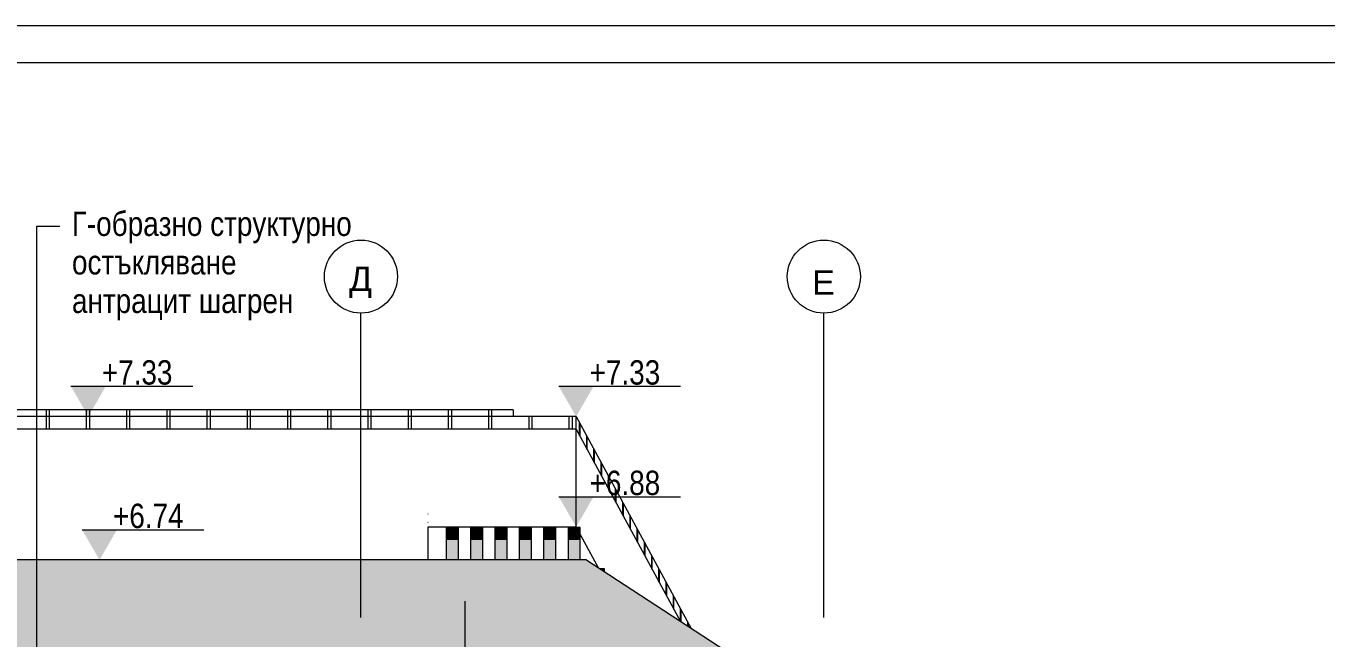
# Model space of a CAD drawing. Header units: centimetres. Extents: x 0 to 25250, y 0 to 2250.
# Drawn here: x 23921 to 24454, y 1999 to 2250 of the extents above; entities that cross this region are included whole.
import ezdxf

# ---------------------------------------------------------------- set-up
doc = ezdxf.new("R2010")
doc.units = ezdxf.units.CM
doc.linetypes.add('24-View-2$0$Dash dot', pattern=[79.375, 31.75, -23.8125, 0, -23.8125])
for name, color, linetype, lineweight in [('A-ANNO-NOTE', 7, 'Continuous', 9), ('A-GLAZ-CWMG', 7, 'Continuous', 9), ('A-ROOF', 7, 'Continuous', 9), ('A-ROOF-PATT', 7, 'Continuous', 9), ('G-ANNO-DIMS', 7, 'Continuous', 9), ('G-ANNO-TEXT', 7, 'Continuous', 9), ('G-ANNO-TTLB', 7, 'Continuous', 9), ('S-GRID', 7, 'Continuous', 9), ('S-GRID-IDEN', 7, 'Continuous', 9)]:
    doc.layers.add(name, color=color, linetype=linetype, lineweight=lineweight)
doc.styles.add('24-View-2$0$Arial', font='arial.ttf', dxfattribs={"height": 10})
doc.styles.add('24-View-2$0$Arial Narrow', font='ARIALN.TTF', dxfattribs={"height": 10})
doc.styles.add('24-View-2$0$Arial Narrow_2', font='ARIALN.TTF', dxfattribs={"height": 10})
pattern_1 = [(0, (24308.716, 1956.557), (16.51, 30.709), [0.8382, -15.672]), (90, (24292.206, 1956.557), (-16.51, 30.709), [30.709, 0]), (90, (24293.476, 1956.557), (-16.51, 30.709), [30.709, 0])]

# ---------------------------------------------------------------- blocks, each defined once
blk = doc.blocks.new('TEC_ОФИЦИАЛНА РАМКА - TEC_ОФИЦИАЛНА РАМКА-2548457-СГРАДА ТИП III - ФАСАДИ')
at = {"layer": 'G-ANNO-TTLB'}
for p, q in [((41.621, 40.554), (-48.379, 40.554)), ((-46.129, 40.254), (41.321, 40.254))]:
    blk.add_line(p, q, dxfattribs=at)
blk = doc.blocks.new('Rectangular Mullion - TEC_LAMEL-1913003-ИЗТОК')
at = {"layer": 'A-GLAZ-CWMG', "true_color": 0xcfc6ba}
blk.add_hatch(color=9, dxfattribs=at).paths.add_polyline_path([(-134.1, 669.15), (-134.1, 670.55), (-136.24, 670.55)])
at = {"layer": 'A-GLAZ-CWMG'}
for p, q in [((-134.1, 670.55), (-136.24, 670.55)), ((-134.1, 669.15), (-134.1, 670.55))]:
    blk.add_line(p, q, dxfattribs=at)
blk = doc.blocks.new('Rectangular Mullion - TEC_LAMEL-2472032-ИЗТОК')
at = {"layer": 'A-GLAZ-CWMG', "true_color": 0xcfc6ba}
for points in [[(-145.9, 682.7), (-144.1, 682.7), (-144.1, 687.44), (-149.1, 687.44), (-149.1, 682.7)], [(-144.1, 674.15), (-144.1, 682.7), (-149.1, 682.7), (-149.1, 674.15)]]:
    blk.add_hatch(color=9, dxfattribs=at).paths.add_polyline_path(points)
at = {"layer": 'A-GLAZ-CWMG'}
for p, q in [((-144.1, 687.44), (-149.1, 687.44)), ((-149.1, 687.44), (-149.1, 682.7)), ((-144.1, 682.7), (-144.1, 687.44)), ((-149.1, 682.7), (-144.1, 682.7)), ((-149.1, 682.7), (-149.1, 674.15)), ((-144.1, 674.15), (-144.1, 682.7))]:
    blk.add_line(p, q, dxfattribs=at)
blk = doc.blocks.new('Grid - TEC_GRID_CIRCLE-145857-ИЗТОК')
at = {"layer": 'S-GRID-IDEN'}
blk.add_circle((-234.09, 790.5), 15, dxfattribs=at)
blk = doc.blocks.new('Spot Elevations - ELEVATION_PROJECT-150941-ИЗТОК')
at = {"layer": 'A-ANNO-NOTE'}
blk.add_hatch(color=256, dxfattribs=at).paths.add_polyline_path([(-1102.75, 748.17), (-1088.44, 748.17), (-1095.6, 735.77)])
blk.add_line((-1102.75, 748.17), (-1052.75, 748.17), dxfattribs=at)

msp = doc.modelspace()

# ---------------------------------------------------------------- block references
at = {"layer": 'G-ANNO-TTLB', "xscale": 50, "yscale": 50, "zscale": 50}
msp.add_blockref('TEC_ОФИЦИАЛНА РАМКА - TEC_ОФИЦИАЛНА РАМКА-2548457-СГРАДА ТИП III - ФАСАДИ', (23168.96, 222.31), dxfattribs=at)

# ---------------------------------------------------------------- next in the draw order: hatches: boundary and pattern name
at = {"layer": 'A-ROOF-PATT', "true_color": 0x8b8b8b}
h = msp.add_hatch(dxfattribs=at)
h.set_pattern_fill('FP2_15', color=252, style=0, pattern_type=2)
h.set_pattern_definition(pattern_1)
h.paths.add_polyline_path([(23648.62, 2087.14), (23648.62, 2089.64), (24120.62, 2089.64), (24120.62, 2092.33), (23035.62, 2092.33), (23035.62, 2087.14), (23622.23, 2087.14)])
h = msp.add_hatch(dxfattribs=at)
h.set_pattern_fill('FP2_15', color=252, style=0, pattern_type=2)
h.set_pattern_definition(pattern_1)
h.paths.add_polyline_path([(23921.68, 2084.36), (24146.45, 2084.36), (24146.45, 2089.64), (23648.62, 2089.64), (23648.62, 2084.36), (23821.86, 2084.36)])
h = msp.add_hatch(dxfattribs=at)
h.set_pattern_fill('FP2_28', color=252, style=0, pattern_type=2)
h.set_pattern_definition([(0, (24396.842, 1956.557), (2.965, 30.709), [0.1505, -2.814]), (90, (24393.878, 1956.5572), (-2.965, 30.709), [30.709, 0]), (90, (24394.106, 1956.5572), (-2.965, 30.709), [30.709, 0])])
h.paths.add_polyline_path([(24193.71, 2002.49), (24146.45, 2089.64), (24146.45, 2084.36), (24189.29, 2005.38)])
h = msp.add_hatch(dxfattribs=at)
h.set_pattern_fill('FP2_17', color=252, style=0, pattern_type=2)
h.set_pattern_definition([(0, (21664.589, 2328.148), (16.51, 6.908), [0.8382, -15.672]), (90, (21648.079, 2328.148), (-16.51, 6.908), [6.908, 0]), (90, (21649.349, 2328.148), (-16.51, 6.908), [6.908, 0])])
h.paths.add_polyline_path([(23734.53, 1931.43), (23920.62, 1931.43), (23920.62, 1957.27), (24020.62, 1957.27), (24020.62, 1931.43), (24302.69, 1931.43), (24150.44, 2030.71), (23648.62, 2030.71), (23648.62, 2042.25), (23365.62, 2042.25), (23365.62, 2027.24), (23329.62, 2027.24), (23329.62, 2042.25), (23035.62, 2042.25), (23035.62, 1952.21), (23390.62, 1952.21), (23390.62, 1982.62), (23525.62, 1982.62), (23525.62, 1931.43), (23728.29, 1931.43)])

# ---------------------------------------------------------------- next in the draw order: linework, layer by layer
at = {"layer": 'A-ROOF'}
for p, q in [((24120.62, 2092.33), (23035.62, 2092.33)), ((24120.62, 2092.33), (24120.62, 2089.64)), ((24146.45, 2089.64), (23648.62, 2089.64)), ((24146.45, 2044.27), (24146.45, 2089.64)), ((24146.45, 2089.64), (24193.71, 2002.49)), ((24146.45, 2084.36), (23648.62, 2084.36)), ((24146.45, 2084.36), (24189.29, 2005.38)), ((24085.64, 2049.54), (24085.62, 2049.54)), ((24085.62, 2046.18), (24085.64, 2046.18)), ((24085.64, 2044.27), (24146.45, 2044.27)), ((24085.64, 2030.71), (24085.64, 2044.27)), ((24146.45, 2044.27), (24146.59, 2044)), ((24148.11, 2041.21), (24155.64, 2027.32)), ((24150.44, 2030.71), (23648.62, 2030.71)), ((24302.69, 1931.43), (24150.44, 2030.71))]:
    msp.add_line(p, q, dxfattribs=at)
at = {"layer": 'G-ANNO-DIMS'}
msp.add_line((24100.71, 2013.73), (24100.71, 1953.73), dxfattribs=at)
at = {"layer": 'G-ANNO-TEXT'}
for p, q in [((23925.02, 2167.76), (23934.49, 2167.76)), ((23925.02, 1938.44), (23925.02, 2167.76))]:
    msp.add_line(p, q, dxfattribs=at)
at = {"layer": 'S-GRID', "color": 1, "lineweight": 18, "true_color": 0xff0000}
for p, q in [((24058.12, 2007.06), (24058.12, 2132.06)), ((24248.12, 2007.06), (24248.12, 2132.06))]:
    msp.add_line(p, q, dxfattribs=at)
at = {"layer": 'S-GRID', "color": 1, "linetype": '24-View-2$0$Dash dot', "lineweight": 18, "true_color": 0xff0000}
for p, q in [((24058.12, 1381.56), (24058.12, 2007.06)), ((24248.12, 1381.56), (24248.12, 2007.06))]:
    msp.add_line(p, q, dxfattribs=at)

# ---------------------------------------------------------------- next in the draw order: block references
at = {"layer": 'A-GLAZ-CWMG'}
for name, p in [('Rectangular Mullion - TEC_LAMEL-2472032-ИЗТОК', (24242.21, 1356.56)), ('Rectangular Mullion - TEC_LAMEL-2472032-ИЗТОК', (24252.21, 1356.56)), ('Rectangular Mullion - TEC_LAMEL-2472032-ИЗТОК', (24262.21, 1356.56)), ('Rectangular Mullion - TEC_LAMEL-2472032-ИЗТОК', (24272.21, 1356.56)), ('Rectangular Mullion - TEC_LAMEL-2472032-ИЗТОК', (24282.21, 1356.56)), ('Rectangular Mullion - TEC_LAMEL-2472032-ИЗТОК', (24292.21, 1356.56)), ('Rectangular Mullion - TEC_LAMEL-1913003-ИЗТОК', (24292.21, 1356.56))]:
    msp.add_blockref(name, p, dxfattribs=at)
at = {"layer": 'G-ANNO-DIMS'}
for p in [(25041.81, 1353.86), (25242.05, 1353.86), (25242.05, 1308.5), (25046.4, 1294.94)]:
    msp.add_blockref('Spot Elevations - ELEVATION_PROJECT-150941-ИЗТОК', p, dxfattribs=at)
at = {"layer": 'S-GRID-IDEN'}
for p in [(24292.21, 1356.56), (24482.21, 1356.56)]:
    msp.add_blockref('Grid - TEC_GRID_CIRCLE-145857-ИЗТОК', p, dxfattribs=at)

# ---------------------------------------------------------------- next in the draw order: texts
at = {"layer": 'G-ANNO-DIMS', "char_height": 10, "width": 34.7536, "attachment_point": 1, "line_spacing_factor": 0.974696, "style": '24-View-2$0$Arial Narrow'}
for s, insert in [('+7.33', (23951.74, 2112.72)), ('+7.33', (24151.97, 2112.72)), ('+6.88', (24151.97, 2067.35)), ('+6.74', (23956.33, 2053.79))]:
    msp.add_mtext(s, dxfattribs=dict(at, insert=insert))
at = {"layer": 'G-ANNO-TEXT', "insert": (23939.49, 2173.77), "char_height": 10, "width": 127, "attachment_point": 1, "line_spacing_factor": 0.949189, "style": '24-View-2$0$Arial Narrow_2'}
msp.add_mtext('\\pt15,30,45,60,75,90,105,120,135,150,165,180,195,210,225,240,255,270,285,300,315,330,345,360,375,390,405,420,435,450,465,480;{\\fArial Narrow|b0|i0|c204|p34;Г}-{\\fArial Narrow|b0|i0|c204|p34;образно структурно остъкляване\\Pантрацит шагрен}', dxfattribs=at)
at = {"layer": 'S-GRID-IDEN', "char_height": 10, "width": 9.9, "attachment_point": 5, "line_spacing_factor": 0.936439, "style": '24-View-2$0$Arial'}
for s, insert in [('\\pt50,100,150,200,250,300,350,400,450,500,550,600,650,700,750,800,850,900,950,1000,1050,1100,1150,1200,1250,1300,1350,1400,1450,1500,1550,1600;{\\fArial|b0|i0|c204|p34;Д}', (24057.94, 2144.68)), ('\\pt50,100,150,200,250,300,350,400,450,500,550,600,650,700,750,800,850,900,950,1000,1050,1100,1150,1200,1250,1300,1350,1400,1450,1500,1550,1600;{\\fArial|b0|i0|c204|p34;Е}', (24247.94, 2144.68))]:
    msp.add_mtext(s, dxfattribs=dict(at, insert=insert))

doc.saveas('drawing.dxf')
